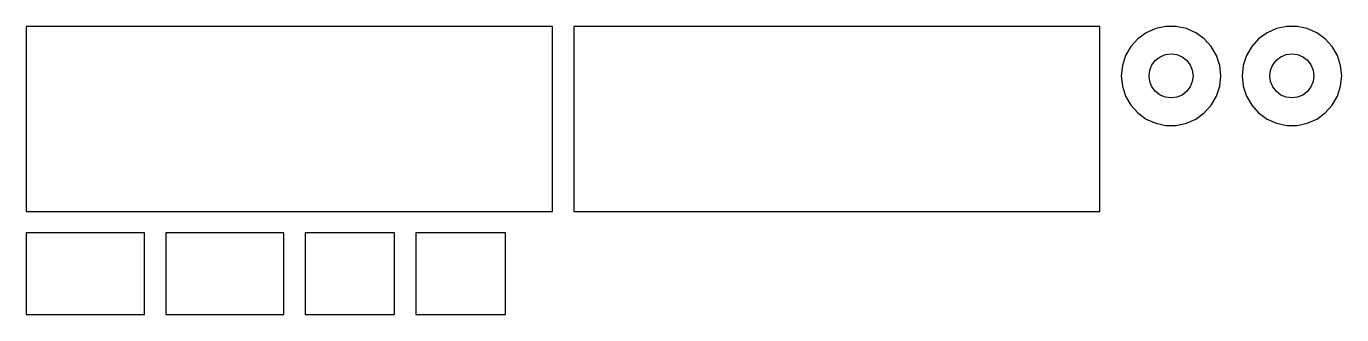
# Model space of a CAD drawing. Header units: metres. Extents: x 6 to 191, y 250 to 291.
import ezdxf

# ---------------------------------------------------------------- set-up
doc = ezdxf.new("R2010")
doc.units = ezdxf.units.M

msp = doc.modelspace()

# ---------------------------------------------------------------- linework, layer by layer
at = {"layer": 'CUT'}
for points in [[(6, 265), (80, 265), (80, 291), (6, 291)], [(83, 265), (157, 265), (157, 291), (83, 291)], [(174, 284.04), (173.85, 285.49), (173.39, 286.89), (172.66, 288.15), (171.68, 289.24), (170.5, 290.1), (169.16, 290.7), (167.73, 291), (166.27, 291), (164.84, 290.7), (163.5, 290.1), (162.32, 289.24), (161.34, 288.15), (160.61, 286.89), (160.15, 285.49), (160, 284.04), (160.15, 282.58), (160.61, 281.19), (161.34, 279.92), (162.32, 278.84), (163.5, 277.98), (164.84, 277.38), (166.27, 277.08), (167.73, 277.08), (169.16, 277.38), (170.5, 277.98), (171.68, 278.84), (172.66, 279.92), (173.39, 281.19), (173.85, 282.58)], [(191, 284.04), (190.85, 285.49), (190.39, 286.89), (189.66, 288.15), (188.68, 289.24), (187.5, 290.1), (186.16, 290.7), (184.73, 291), (183.27, 291), (181.84, 290.7), (180.5, 290.1), (179.32, 289.24), (178.34, 288.15), (177.61, 286.89), (177.15, 285.49), (177, 284.04), (177.15, 282.58), (177.61, 281.19), (178.34, 279.92), (179.32, 278.84), (180.5, 277.98), (181.84, 277.38), (183.27, 277.08), (184.73, 277.08), (186.16, 277.38), (187.5, 277.98), (188.68, 278.84), (189.66, 279.92), (190.39, 281.19), (190.85, 282.58)], [(169.99, 283.24), (169.68, 282.49), (169.19, 281.85), (168.55, 281.35), (167.8, 281.04), (167, 280.94), (166.2, 281.04), (165.45, 281.35), (164.81, 281.85), (164.32, 282.49), (164.01, 283.24), (163.9, 284.04), (164.01, 284.84), (164.32, 285.59), (164.81, 286.23), (165.45, 286.72), (166.2, 287.03), (167, 287.14), (167.8, 287.03), (168.55, 286.72), (169.19, 286.23), (169.68, 285.59), (169.99, 284.84), (170.1, 284.04)], [(186.99, 283.24), (186.68, 282.49), (186.19, 281.85), (185.55, 281.35), (184.8, 281.04), (184, 280.94), (183.2, 281.04), (182.45, 281.35), (181.81, 281.85), (181.32, 282.49), (181.01, 283.24), (180.9, 284.04), (181.01, 284.84), (181.32, 285.59), (181.81, 286.23), (182.45, 286.72), (183.2, 287.03), (184, 287.14), (184.8, 287.03), (185.55, 286.72), (186.19, 286.23), (186.68, 285.59), (186.99, 284.84), (187.1, 284.04)], [(6, 250.5), (22.6, 250.5), (22.6, 262), (6, 262)], [(25.6, 250.5), (42.2, 250.5), (42.2, 262), (25.6, 262)], [(45.2, 250.5), (57.8, 250.5), (57.8, 262), (45.2, 262)], [(60.8, 250.5), (73.4, 250.5), (73.4, 262), (60.8, 262)]]:
    msp.add_lwpolyline(points, close=True, dxfattribs=at)

doc.saveas('drawing.dxf')
